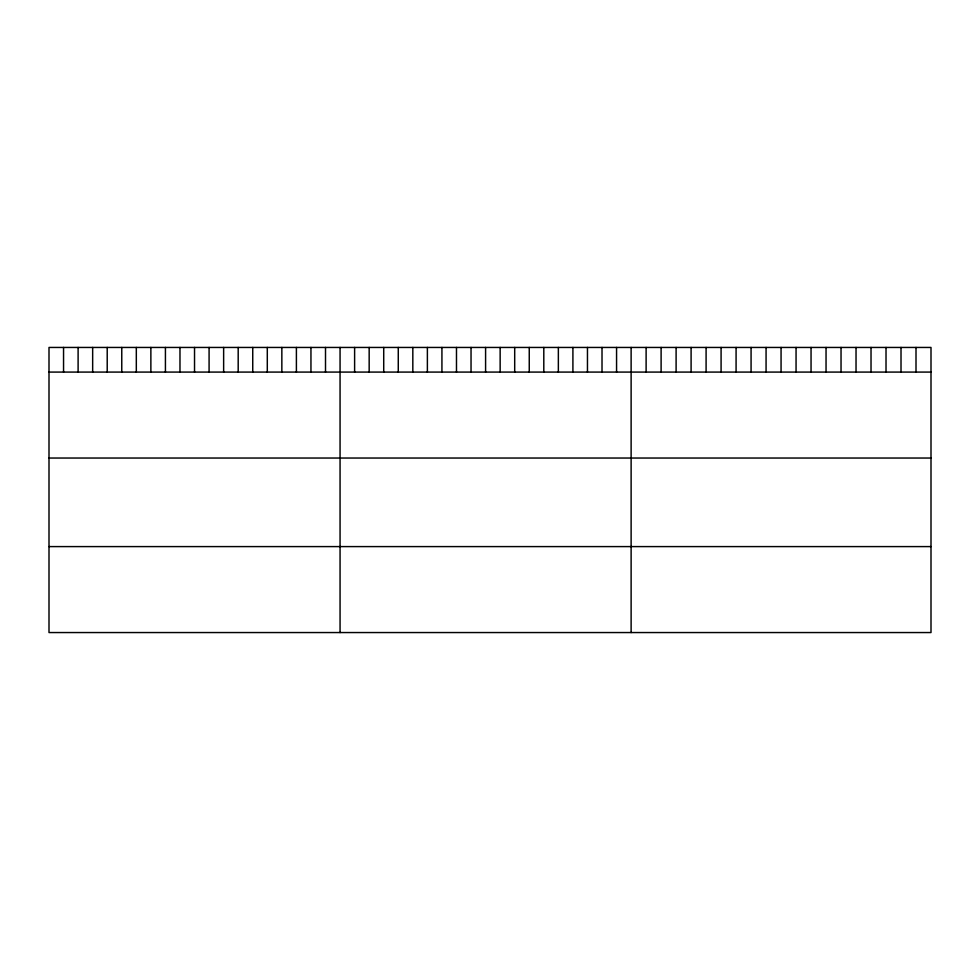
<?xml version="1.0" encoding="UTF-8"?>
<svg xmlns="http://www.w3.org/2000/svg" width="980" height="980" viewBox="0 0 980 980"><rect width="100%" height="100%" fill="white"/><g stroke="black" fill="none" stroke-linecap="round" stroke-linejoin="round"><path stroke-width="1.47" d="M931 372.082L931 632.553L49 632.553L49 347.447L931 347.447L931 372.082L49 372.082M49 458.04L931 458.04M49 546.595L931 546.595M916.006 347.447L916.006 372.082M901.012 347.447L901.012 372.082M886.018 347.447L886.018 372.082M871.024 347.447L871.024 372.082M856.03 347.447L856.03 372.082M841.036 347.447L841.036 372.082M826.042 347.447L826.042 372.082M811.048 347.447L811.048 372.082M796.054 347.447L796.054 372.082M781.06 347.447L781.06 372.082M766.066 347.447L766.066 372.082M751.072 347.447L751.072 372.082M736.078 347.447L736.078 372.082M721.084 347.447L721.084 372.082M706.09 347.447L706.09 372.082M691.096 347.447L691.096 372.082M676.102 347.447L676.102 372.082M661.108 347.447L661.108 372.082M646.114 347.447L646.114 372.082M631.12 347.447L631.12 632.553M616.567 347.447L616.567 372.082M602.014 347.447L602.014 372.082M587.461 347.447L587.461 372.082M572.908 347.447L572.908 372.082M558.355 347.447L558.355 372.082M543.802 347.447L543.802 372.082M529.249 347.447L529.249 372.082M514.696 347.447L514.696 372.082M500.143 347.447L500.143 372.082M485.59 347.447L485.59 372.082M471.037 347.447L471.037 372.082M456.484 347.447L456.484 372.082M441.931 347.447L441.931 372.082M427.378 347.447L427.378 372.082M412.825 347.447L412.825 372.082M398.272 347.447L398.272 372.082M383.719 347.447L383.719 372.082M369.166 347.447L369.166 372.082M354.613 347.447L354.613 372.082M340.06 347.447L340.06 632.553M325.507 347.447L325.507 372.082M310.954 347.447L310.954 372.082M296.401 347.447L296.401 372.082M281.848 347.447L281.848 372.082M267.295 347.447L267.295 372.082M252.742 347.447L252.742 372.082M238.189 347.447L238.189 372.082M223.636 347.447L223.636 372.082M209.083 347.447L209.083 372.082M194.53 347.447L194.53 372.082M179.977 347.447L179.977 372.082M165.424 347.447L165.424 372.082M150.871 347.447L150.871 372.082M136.318 347.447L136.318 372.082M121.765 347.447L121.765 372.082M107.212 347.447L107.212 372.082M92.659 347.447L92.659 372.082M78.106 347.447L78.106 372.082M63.553 347.447L63.553 372.082"/></g></svg>
